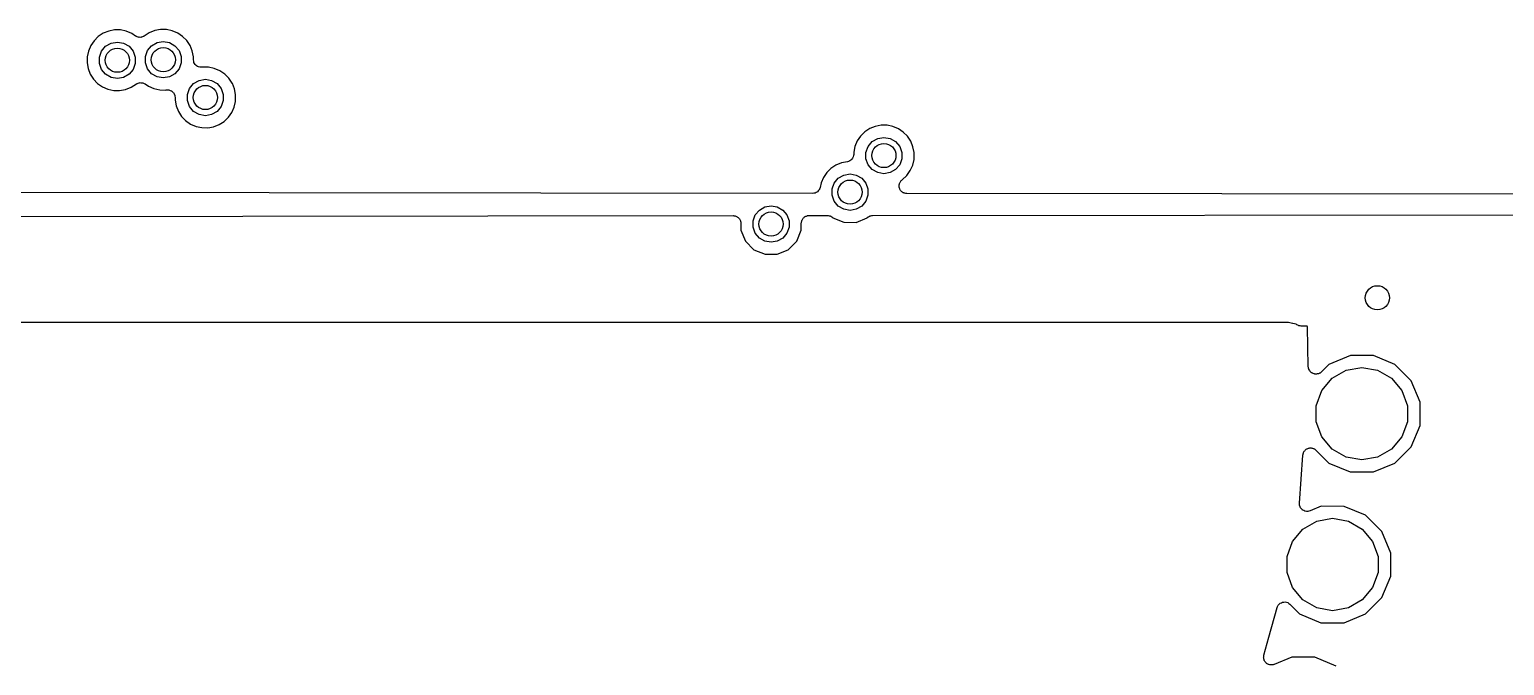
# Model space of a CAD drawing. Extents: x 83.8 to 170.2, y -169.8 to -83.8.
# Drawn here: x 125.22 to 149.61, y -132.36 to -121.84 of the extents above; entities that cross this region are included whole.
import ezdxf

# ---------------------------------------------------------------- set-up
doc = ezdxf.new("R2010")
doc.units = 0
doc.header["$MEASUREMENT"] = 0
doc.layers.add('BLACK', color=7, linetype='CONTINUOUS')

msp = doc.modelspace()

# ---------------------------------------------------------------- linework, layer by layer
at = {"layer": 'Black'}
for p, q in [((126.353, -121.961), (126.283, -122.03)), ((126.435, -121.908), (126.353, -121.961)), ((126.526, -121.871), (126.435, -121.908)), ((126.622, -121.853), (126.526, -121.871)), ((126.72, -121.853), (126.622, -121.853)), ((126.816, -121.873), (126.72, -121.853)), ((126.907, -121.911), (126.816, -121.873)), ((126.97, -121.954), (126.907, -121.911)), ((126.977, -121.957), (126.97, -121.954)), ((126.984, -121.962), (126.977, -121.957)), ((126.997, -121.966), (126.984, -121.962)), ((127.01, -121.972), (126.997, -121.966)), ((127.018, -121.972), (127.01, -121.972)), ((127.026, -121.975), (127.018, -121.972)), ((127.04, -121.974), (127.026, -121.975)), ((127.054, -121.975), (127.04, -121.974)), ((127.062, -121.973), (127.054, -121.975)), ((127.07, -121.972), (127.062, -121.973)), ((127.083, -121.967), (127.07, -121.972)), ((127.097, -121.963), (127.083, -121.967)), ((127.103, -121.958), (127.097, -121.963)), ((127.111, -121.955), (127.103, -121.958)), ((127.195, -121.9), (127.111, -121.955)), ((127.286, -121.863), (127.195, -121.9)), ((127.382, -121.845), (127.286, -121.863)), ((127.48, -121.845), (127.382, -121.845)), ((127.576, -121.865), (127.48, -121.845)), ((127.666, -121.903), (127.576, -121.865)), ((127.748, -121.958), (127.666, -121.903)), ((127.817, -122.027), (127.748, -121.958)), ((126.189, -122.201), (126.168, -122.297)), ((126.227, -122.111), (126.189, -122.201)), ((126.283, -122.03), (126.227, -122.111)), ((126.371, -122.301), (126.407, -122.202)), ((126.407, -122.202), (126.474, -122.122)), ((126.474, -122.122), (126.565, -122.07)), ((126.565, -122.07), (126.668, -122.052)), ((126.668, -122.052), (126.771, -122.07)), ((126.771, -122.07), (126.861, -122.122)), ((126.861, -122.122), (126.928, -122.202)), ((126.928, -122.202), (126.964, -122.301)), ((127.131, -122.293), (127.167, -122.194)), ((127.167, -122.194), (127.234, -122.114)), ((127.234, -122.114), (127.325, -122.062)), ((127.325, -122.062), (127.428, -122.044)), ((127.428, -122.044), (127.531, -122.062)), ((127.531, -122.062), (127.621, -122.114)), ((127.621, -122.114), (127.688, -122.194)), ((127.688, -122.194), (127.724, -122.293)), ((127.871, -122.109), (127.817, -122.027)), ((127.908, -122.2), (127.871, -122.109)), ((127.927, -122.295), (127.908, -122.2)), ((126.168, -122.297), (126.167, -122.395)), ((126.167, -122.395), (126.185, -122.491)), ((126.371, -122.405), (126.371, -122.301)), ((126.407, -122.504), (126.371, -122.405)), ((126.964, -122.405), (126.928, -122.504)), ((126.964, -122.301), (126.964, -122.405)), ((127.131, -122.397), (127.131, -122.293)), ((127.167, -122.496), (127.131, -122.397)), ((127.724, -122.397), (127.688, -122.496)), ((127.724, -122.293), (127.724, -122.397)), ((127.927, -122.342), (127.927, -122.295)), ((127.927, -122.344), (127.927, -122.342)), ((127.927, -122.346), (127.927, -122.344)), ((127.931, -122.366), (127.927, -122.346)), ((127.934, -122.386), (127.931, -122.366)), ((127.935, -122.387), (127.934, -122.386)), ((127.935, -122.389), (127.935, -122.387)), ((127.945, -122.407), (127.935, -122.389)), ((127.955, -122.424), (127.945, -122.407)), ((127.957, -122.425), (127.955, -122.424)), ((127.958, -122.427), (127.957, -122.425)), ((127.973, -122.44), (127.958, -122.427)), ((127.989, -122.453), (127.973, -122.44)), ((127.99, -122.454), (127.989, -122.453)), ((127.992, -122.455), (127.99, -122.454)), ((128.011, -122.462), (127.992, -122.455)), ((128.03, -122.469), (128.011, -122.462)), ((128.032, -122.469), (128.03, -122.469)), ((128.033, -122.469), (128.032, -122.469)), ((128.054, -122.469), (128.033, -122.469)), ((128.074, -122.469), (128.054, -122.469)), ((128.076, -122.469), (128.074, -122.469)), ((128.077, -122.469), (128.076, -122.469)), ((128.078, -122.469), (128.077, -122.469)), ((128.176, -122.469), (128.078, -122.469)), ((128.272, -122.489), (128.176, -122.469)), ((126.185, -122.491), (126.221, -122.583)), ((126.221, -122.583), (126.274, -122.665)), ((126.274, -122.665), (126.342, -122.736)), ((126.474, -122.584), (126.407, -122.504)), ((126.565, -122.636), (126.474, -122.584)), ((126.668, -122.654), (126.565, -122.636)), ((126.771, -122.636), (126.668, -122.654)), ((126.861, -122.584), (126.771, -122.636)), ((126.928, -122.504), (126.861, -122.584)), ((127.234, -122.576), (127.167, -122.496)), ((127.325, -122.628), (127.234, -122.576)), ((127.428, -122.646), (127.325, -122.628)), ((127.531, -122.628), (127.428, -122.646)), ((127.621, -122.576), (127.531, -122.628)), ((127.688, -122.496), (127.621, -122.576)), ((127.93, -122.738), (128.021, -122.686)), ((128.021, -122.686), (128.124, -122.668)), ((128.124, -122.668), (128.227, -122.686)), ((128.227, -122.686), (128.317, -122.738)), ((128.363, -122.527), (128.272, -122.489)), ((128.444, -122.582), (128.363, -122.527)), ((128.513, -122.651), (128.444, -122.582)), ((128.567, -122.733), (128.513, -122.651)), ((126.342, -122.736), (126.422, -122.792)), ((126.422, -122.792), (126.512, -122.831)), ((126.512, -122.831), (126.608, -122.852)), ((126.608, -122.852), (126.706, -122.854)), ((126.706, -122.854), (126.803, -122.837)), ((126.803, -122.837), (126.894, -122.801)), ((126.894, -122.801), (126.987, -122.742)), ((126.987, -122.742), (126.994, -122.739)), ((126.994, -122.739), (127.001, -122.735)), ((127.001, -122.735), (127.015, -122.731)), ((127.015, -122.731), (127.028, -122.726)), ((127.028, -122.726), (127.036, -122.725)), ((127.036, -122.725), (127.044, -122.723)), ((127.044, -122.723), (127.058, -122.724)), ((127.058, -122.724), (127.072, -122.724)), ((127.072, -122.724), (127.079, -122.726)), ((127.079, -122.726), (127.087, -122.727)), ((127.087, -122.727), (127.1, -122.733)), ((127.1, -122.733), (127.114, -122.737)), ((127.114, -122.737), (127.12, -122.742)), ((127.12, -122.742), (127.128, -122.745)), ((127.128, -122.745), (127.182, -122.784)), ((127.182, -122.784), (127.272, -122.823)), ((127.272, -122.823), (127.368, -122.844)), ((127.368, -122.844), (127.466, -122.846)), ((127.466, -122.846), (127.475, -122.844)), ((127.475, -122.844), (127.476, -122.844)), ((127.476, -122.844), (127.476, -122.844)), ((127.476, -122.844), (127.498, -122.844)), ((127.498, -122.844), (127.519, -122.844)), ((127.519, -122.844), (127.52, -122.845)), ((127.52, -122.845), (127.521, -122.845)), ((127.521, -122.845), (127.54, -122.852)), ((127.54, -122.852), (127.56, -122.859)), ((127.56, -122.859), (127.561, -122.86)), ((127.561, -122.86), (127.562, -122.86)), ((127.562, -122.86), (127.578, -122.874)), ((127.578, -122.874), (127.594, -122.888)), ((127.594, -122.888), (127.594, -122.889)), ((127.594, -122.889), (127.595, -122.889)), ((127.595, -122.889), (127.606, -122.908)), ((127.606, -122.908), (127.616, -122.926)), ((127.616, -122.926), (127.616, -122.927)), ((127.616, -122.927), (127.617, -122.928)), ((127.617, -122.928), (127.62, -122.949)), ((127.62, -122.949), (127.624, -122.969)), ((127.827, -122.917), (127.863, -122.818)), ((127.827, -123.021), (127.827, -122.917)), ((127.863, -122.818), (127.93, -122.738)), ((128.317, -122.738), (128.385, -122.818)), ((128.385, -122.818), (128.42, -122.917)), ((128.42, -122.917), (128.42, -123.021)), ((128.57, -122.74), (128.567, -122.733)), ((128.605, -122.824), (128.57, -122.74)), ((128.57, -122.74), (128.57, -122.74)), ((128.624, -122.919), (128.605, -122.824)), ((128.622, -123.033), (128.624, -122.919)), ((127.624, -122.971), (127.623, -123.011)), ((127.623, -123.011), (127.641, -123.107)), ((127.624, -122.969), (127.624, -122.97)), ((127.624, -122.97), (127.624, -122.971)), ((127.641, -123.107), (127.677, -123.199)), ((127.677, -123.199), (127.73, -123.281)), ((127.863, -123.119), (127.827, -123.021)), ((127.93, -123.2), (127.863, -123.119)), ((128.021, -123.252), (127.93, -123.2)), ((128.317, -123.2), (128.227, -123.252)), ((128.385, -123.119), (128.317, -123.2)), ((128.42, -123.021), (128.385, -123.119)), ((128.561, -123.217), (128.601, -123.128)), ((128.601, -123.128), (128.622, -123.033)), ((127.73, -123.281), (127.798, -123.352)), ((127.798, -123.352), (127.879, -123.408)), ((127.879, -123.408), (127.969, -123.447)), ((127.969, -123.447), (128.064, -123.468)), ((128.124, -123.27), (128.021, -123.252)), ((128.227, -123.252), (128.124, -123.27)), ((128.259, -123.453), (128.35, -123.417)), ((128.35, -123.417), (128.433, -123.365)), ((128.433, -123.365), (128.504, -123.297)), ((128.504, -123.297), (128.561, -123.217)), ((139.205, -123.447), (139.114, -123.484)), ((139.301, -123.429), (139.205, -123.447)), ((139.399, -123.429), (139.301, -123.429)), ((139.495, -123.449), (139.399, -123.429)), ((128.064, -123.468), (128.162, -123.47)), ((128.162, -123.47), (128.259, -123.453)), ((138.906, -123.687), (138.868, -123.777)), ((138.962, -123.606), (138.906, -123.687)), ((139.032, -123.537), (138.962, -123.606)), ((139.114, -123.484), (139.032, -123.537)), ((139.153, -123.698), (139.244, -123.646)), ((139.244, -123.646), (139.347, -123.628)), ((139.347, -123.628), (139.45, -123.646)), ((139.45, -123.646), (139.54, -123.698)), ((139.586, -123.487), (139.495, -123.449)), ((139.667, -123.542), (139.586, -123.487)), ((139.736, -123.611), (139.667, -123.542)), ((139.79, -123.693), (139.736, -123.611)), ((138.843, -123.93), (138.84, -123.95)), ((138.847, -123.91), (138.843, -123.93)), ((138.868, -123.777), (138.847, -123.873)), ((138.847, -123.873), (138.847, -123.91)), ((139.05, -123.877), (139.086, -123.778)), ((139.05, -123.981), (139.05, -123.877)), ((139.086, -123.778), (139.153, -123.698)), ((139.54, -123.698), (139.608, -123.778)), ((139.608, -123.778), (139.643, -123.877)), ((139.643, -123.877), (139.643, -123.981)), ((139.828, -123.784), (139.79, -123.693)), ((139.847, -123.879), (139.828, -123.784)), ((139.845, -123.993), (139.847, -123.879)), ((138.472, -124.142), (138.402, -124.211)), ((138.554, -124.088), (138.472, -124.142)), ((138.645, -124.052), (138.554, -124.088)), ((138.744, -124.033), (138.645, -124.052)), ((138.763, -124.026), (138.744, -124.033)), ((138.782, -124.019), (138.763, -124.026)), ((138.783, -124.018), (138.782, -124.019)), ((138.785, -124.017), (138.783, -124.018)), ((138.8, -124.004), (138.785, -124.017)), ((138.816, -123.991), (138.8, -124.004)), ((138.817, -123.989), (138.816, -123.991)), ((138.818, -123.988), (138.817, -123.989)), ((138.828, -123.971), (138.818, -123.988)), ((138.839, -123.953), (138.828, -123.971)), ((138.84, -123.95), (138.839, -123.951)), ((138.839, -123.951), (138.839, -123.953)), ((139.086, -124.08), (139.05, -123.981)), ((139.153, -124.16), (139.086, -124.08)), ((139.244, -124.212), (139.153, -124.16)), ((139.54, -124.16), (139.45, -124.212)), ((139.608, -124.08), (139.54, -124.16)), ((139.643, -123.981), (139.608, -124.08)), ((139.727, -124.257), (139.784, -124.177)), ((139.784, -124.177), (139.824, -124.088)), ((139.824, -124.088), (139.845, -123.993)), ((138.308, -124.382), (138.292, -124.456)), ((138.346, -124.292), (138.308, -124.382)), ((138.402, -124.211), (138.346, -124.292)), ((138.49, -124.481), (138.526, -124.383)), ((138.526, -124.383), (138.593, -124.303)), ((138.593, -124.303), (138.684, -124.251)), ((138.684, -124.251), (138.787, -124.232)), ((138.787, -124.232), (138.89, -124.251)), ((138.89, -124.251), (138.98, -124.303)), ((138.98, -124.303), (139.048, -124.383)), ((139.048, -124.383), (139.083, -124.481)), ((139.347, -124.23), (139.244, -124.212)), ((139.45, -124.212), (139.347, -124.23)), ((139.599, -124.437), (139.601, -124.423)), ((139.601, -124.409), (139.604, -124.401)), ((139.601, -124.423), (139.601, -124.409)), ((139.604, -124.401), (139.605, -124.393)), ((139.605, -124.393), (139.611, -124.381)), ((139.611, -124.381), (139.616, -124.368)), ((139.616, -124.368), (139.621, -124.361)), ((139.621, -124.361), (139.625, -124.354)), ((139.625, -124.354), (139.635, -124.344)), ((139.635, -124.344), (139.644, -124.334)), ((139.644, -124.334), (139.651, -124.33)), ((139.651, -124.33), (139.727, -124.257)), ((138.168, -124.557), (123.3, -124.54)), ((138.187, -124.553), (138.168, -124.557)), ((138.207, -124.55), (138.187, -124.553)), ((138.209, -124.549), (138.207, -124.55)), ((138.211, -124.549), (138.209, -124.549)), ((138.228, -124.539), (138.211, -124.549)), ((138.246, -124.53), (138.228, -124.539)), ((138.247, -124.528), (138.246, -124.53)), ((138.249, -124.527), (138.247, -124.528)), ((138.262, -124.512), (138.249, -124.527)), ((138.276, -124.497), (138.262, -124.512)), ((138.278, -124.493), (138.276, -124.495)), ((138.276, -124.495), (138.276, -124.497)), ((138.285, -124.474), (138.278, -124.493)), ((138.292, -124.456), (138.285, -124.474)), ((138.49, -124.586), (138.49, -124.481)), ((138.526, -124.684), (138.49, -124.586)), ((139.083, -124.586), (139.048, -124.684)), ((139.083, -124.481), (139.083, -124.586)), ((139.601, -124.445), (139.599, -124.437)), ((139.601, -124.453), (139.601, -124.445)), ((139.605, -124.466), (139.601, -124.453)), ((139.608, -124.48), (139.605, -124.466)), ((139.613, -124.487), (139.608, -124.48)), ((139.616, -124.495), (139.613, -124.487)), ((139.624, -124.505), (139.616, -124.495)), ((139.632, -124.517), (139.624, -124.505)), ((139.639, -124.522), (139.632, -124.517)), ((139.644, -124.528), (139.639, -124.522)), ((139.656, -124.535), (139.644, -124.528)), ((139.667, -124.544), (139.656, -124.535)), ((139.675, -124.546), (139.667, -124.544)), ((139.682, -124.551), (139.675, -124.546)), ((139.696, -124.553), (139.682, -124.551)), ((139.709, -124.557), (139.696, -124.553)), ((139.717, -124.557), (139.709, -124.557)), ((139.726, -124.558), (139.717, -124.557)), ((162.513, -124.583), (139.726, -124.558)), ((137.185, -125.01), (137.22, -124.911)), ((137.22, -124.911), (137.288, -124.831)), ((137.288, -124.831), (137.378, -124.779)), ((137.378, -124.779), (137.481, -124.761)), ((137.481, -124.761), (137.584, -124.779)), ((137.584, -124.779), (137.675, -124.831)), ((137.675, -124.831), (137.742, -124.911)), ((137.742, -124.911), (137.778, -125.01)), ((138.593, -124.764), (138.526, -124.684)), ((138.684, -124.817), (138.593, -124.764)), ((138.787, -124.835), (138.684, -124.817)), ((138.89, -124.817), (138.787, -124.835)), ((138.98, -124.764), (138.89, -124.817)), ((139.048, -124.684), (138.98, -124.764)), ((139.16, -124.92), (154.809, -124.902)), ((123.013, -124.938), (136.854, -124.922)), ((136.854, -124.922), (136.865, -124.924)), ((136.865, -124.924), (136.876, -124.924)), ((136.876, -124.924), (136.887, -124.928)), ((136.887, -124.928), (136.898, -124.93)), ((136.898, -124.93), (136.907, -124.936)), ((136.907, -124.936), (136.918, -124.94)), ((136.918, -124.94), (136.926, -124.947)), ((136.926, -124.947), (136.936, -124.952)), ((136.936, -124.952), (136.943, -124.961)), ((136.943, -124.961), (136.952, -124.968)), ((136.952, -124.968), (136.957, -124.977)), ((136.957, -124.977), (136.964, -124.986)), ((136.964, -124.986), (136.968, -124.996)), ((136.968, -124.996), (136.974, -125.006)), ((136.974, -125.006), (136.975, -125.017)), ((136.975, -125.017), (136.979, -125.027)), ((136.979, -125.027), (136.979, -125.039)), ((136.979, -125.039), (136.981, -125.05)), ((136.981, -125.05), (136.981, -125.161)), ((137.185, -125.114), (137.185, -125.01)), ((137.22, -125.212), (137.185, -125.114)), ((137.778, -125.114), (137.742, -125.212)), ((137.778, -125.01), (137.778, -125.114)), ((137.981, -125.048), (137.983, -125.037)), ((137.981, -125.162), (137.981, -125.048)), ((137.983, -125.026), (137.987, -125.016)), ((137.983, -125.037), (137.983, -125.026)), ((137.987, -125.016), (137.989, -125.005)), ((137.989, -125.005), (137.994, -124.995)), ((137.994, -124.995), (137.998, -124.985)), ((137.998, -124.985), (138.005, -124.976)), ((138.005, -124.976), (138.011, -124.966)), ((138.011, -124.966), (138.019, -124.959)), ((138.019, -124.959), (138.026, -124.951)), ((138.026, -124.951), (138.036, -124.945)), ((138.036, -124.945), (138.045, -124.938)), ((138.045, -124.938), (138.055, -124.934)), ((138.055, -124.934), (138.065, -124.929)), ((138.065, -124.929), (138.076, -124.927)), ((138.076, -124.927), (138.086, -124.923)), ((138.086, -124.923), (138.097, -124.923)), ((138.097, -124.923), (138.108, -124.921)), ((138.108, -124.921), (138.414, -124.921)), ((138.414, -124.921), (138.42, -124.922)), ((138.42, -124.922), (138.425, -124.921)), ((138.425, -124.921), (138.441, -124.925)), ((138.441, -124.925), (138.457, -124.928)), ((138.457, -124.928), (138.462, -124.931)), ((138.462, -124.931), (138.468, -124.933)), ((138.468, -124.933), (138.481, -124.942)), ((138.481, -124.942), (138.496, -124.95)), ((138.496, -124.95), (138.499, -124.955)), ((138.499, -124.955), (138.502, -124.957)), ((138.502, -124.957), (138.687, -125.033)), ((138.687, -125.033), (138.886, -125.034)), ((138.886, -125.034), (139.07, -124.958)), ((139.07, -124.957), (139.075, -124.954)), ((139.07, -124.958), (139.07, -124.957)), ((139.075, -124.954), (139.078, -124.95)), ((139.078, -124.95), (139.093, -124.941)), ((139.093, -124.941), (139.107, -124.932)), ((139.107, -124.932), (139.112, -124.93)), ((139.112, -124.93), (139.117, -124.928)), ((139.117, -124.928), (139.133, -124.925)), ((139.133, -124.925), (139.149, -124.92)), ((139.149, -124.92), (139.155, -124.921)), ((139.155, -124.921), (139.16, -124.92)), ((136.981, -125.161), (137.057, -125.345)), ((137.057, -125.345), (137.198, -125.486)), ((137.288, -125.293), (137.22, -125.212)), ((137.378, -125.345), (137.288, -125.293)), ((137.481, -125.363), (137.378, -125.345)), ((137.584, -125.345), (137.481, -125.363)), ((137.675, -125.293), (137.584, -125.345)), ((137.742, -125.212), (137.675, -125.293)), ((137.764, -125.486), (137.905, -125.345)), ((137.905, -125.345), (137.981, -125.162)), ((137.198, -125.486), (137.381, -125.562)), ((137.381, -125.562), (137.58, -125.562)), ((137.58, -125.562), (137.764, -125.486)), ((146.037, -126.692), (107.963, -126.692)), ((146.105, -126.706), (146.037, -126.692)), ((146.109, -126.706), (146.105, -126.706)), ((146.112, -126.707), (146.109, -126.706)), ((146.164, -126.717), (146.112, -126.707)), ((146.178, -126.727), (146.164, -126.717)), ((146.192, -126.733), (146.178, -126.727)), ((146.205, -126.741), (146.192, -126.733)), ((146.212, -126.742), (146.205, -126.741)), ((146.219, -126.745), (146.212, -126.742)), ((146.234, -126.746), (146.219, -126.745)), ((146.249, -126.748), (146.234, -126.746)), ((146.34, -126.748), (146.249, -126.748)), ((146.349, -126.75), (146.34, -126.748)), ((146.351, -126.761), (146.349, -126.75)), ((146.349, -126.75), (146.349, -126.75)), ((146.367, -127.42), (146.351, -126.761)), ((147.062, -127.236), (146.709, -127.382)), ((147.445, -127.236), (147.062, -127.236)), ((147.798, -127.383), (147.445, -127.236)), ((146.37, -127.434), (146.367, -127.42)), ((146.372, -127.449), (146.37, -127.434)), ((146.375, -127.456), (146.372, -127.449)), ((146.376, -127.463), (146.375, -127.456)), ((146.384, -127.476), (146.376, -127.463)), ((146.39, -127.489), (146.384, -127.476)), ((146.395, -127.494), (146.39, -127.489)), ((146.399, -127.5), (146.395, -127.494)), ((146.411, -127.51), (146.399, -127.5)), ((146.421, -127.52), (146.411, -127.51)), ((146.428, -127.524), (146.421, -127.52)), ((146.434, -127.528), (146.428, -127.524)), ((146.448, -127.533), (146.434, -127.528)), ((146.461, -127.539), (146.448, -127.533)), ((146.469, -127.54), (146.461, -127.539)), ((146.475, -127.542), (146.469, -127.54)), ((146.49, -127.542), (146.475, -127.542)), ((146.505, -127.543), (146.49, -127.542)), ((146.512, -127.541), (146.505, -127.543)), ((146.52, -127.541), (146.512, -127.541)), ((146.534, -127.536), (146.52, -127.541)), ((146.548, -127.532), (146.534, -127.536)), ((146.554, -127.528), (146.548, -127.532)), ((146.561, -127.525), (146.554, -127.528)), ((146.572, -127.515), (146.561, -127.525)), ((146.584, -127.506), (146.572, -127.515)), ((146.709, -127.382), (146.584, -127.506)), ((146.761, -127.612), (146.991, -127.479)), ((146.991, -127.479), (147.253, -127.433)), ((147.253, -127.433), (147.514, -127.479)), ((147.514, -127.479), (147.744, -127.612)), ((148.069, -127.654), (147.798, -127.383)), ((146.499, -128.065), (146.59, -127.816)), ((146.59, -127.816), (146.761, -127.612)), ((147.744, -127.612), (147.915, -127.816)), ((147.915, -127.816), (148.006, -128.065)), ((148.215, -128.008), (148.069, -127.654)), ((146.499, -128.331), (146.499, -128.065)), ((148.006, -128.065), (148.006, -128.331)), ((148.215, -128.39), (148.215, -128.008)), ((146.59, -128.581), (146.499, -128.331)), ((148.006, -128.331), (147.915, -128.581)), ((148.068, -128.744), (148.215, -128.39)), ((146.3, -128.817), (146.308, -128.81)), ((146.308, -128.81), (146.313, -128.801)), ((146.313, -128.801), (146.323, -128.794)), ((146.323, -128.794), (146.332, -128.786)), ((146.332, -128.786), (146.341, -128.781)), ((146.341, -128.781), (146.349, -128.776)), ((146.349, -128.776), (146.361, -128.772)), ((146.361, -128.772), (146.372, -128.767)), ((146.372, -128.767), (146.382, -128.766)), ((146.382, -128.766), (146.391, -128.763)), ((146.391, -128.763), (146.403, -128.764)), ((146.403, -128.764), (146.416, -128.763)), ((146.416, -128.763), (146.425, -128.766)), ((146.425, -128.766), (146.435, -128.767)), ((146.435, -128.767), (146.446, -128.772)), ((146.446, -128.772), (146.458, -128.775)), ((146.458, -128.775), (146.466, -128.78)), ((146.466, -128.78), (146.476, -128.785)), ((146.476, -128.785), (146.484, -128.793)), ((146.484, -128.793), (146.494, -128.8)), ((146.494, -128.8), (146.707, -129.013)), ((146.761, -128.784), (146.59, -128.581)), ((146.991, -128.917), (146.761, -128.784)), ((147.744, -128.784), (147.514, -128.917)), ((147.915, -128.581), (147.744, -128.784)), ((147.797, -129.014), (148.068, -128.744)), ((146.221, -129.678), (146.278, -128.881)), ((146.278, -128.881), (146.281, -128.869)), ((146.281, -128.869), (146.282, -128.857)), ((146.282, -128.857), (146.286, -128.848)), ((146.286, -128.848), (146.288, -128.838)), ((146.288, -128.838), (146.295, -128.828)), ((146.295, -128.828), (146.3, -128.817)), ((146.707, -129.013), (147.061, -129.16)), ((147.253, -128.963), (146.991, -128.917)), ((147.514, -128.917), (147.253, -128.963)), ((147.443, -129.16), (147.797, -129.014)), ((147.061, -129.16), (147.443, -129.16)), ((146.223, -129.696), (146.221, -129.678)), ((146.223, -129.714), (146.223, -129.696)), ((146.225, -129.718), (146.223, -129.714)), ((146.225, -129.722), (146.225, -129.718)), ((146.233, -129.738), (146.225, -129.722)), ((146.24, -129.755), (146.233, -129.738)), ((146.243, -129.758), (146.24, -129.755)), ((146.245, -129.762), (146.243, -129.758)), ((146.258, -129.774), (146.245, -129.762)), ((146.27, -129.788), (146.258, -129.774)), ((146.273, -129.79), (146.27, -129.788)), ((146.276, -129.792), (146.273, -129.79)), ((146.578, -129.729), (146.396, -129.804)), ((146.96, -129.73), (146.578, -129.729)), ((147.314, -129.876), (146.96, -129.73)), ((146.293, -129.8), (146.276, -129.792)), ((146.276, -130.106), (146.506, -129.973)), ((146.309, -129.808), (146.293, -129.8)), ((146.313, -129.809), (146.309, -129.808)), ((146.317, -129.81), (146.313, -129.809)), ((146.335, -129.812), (146.317, -129.81)), ((146.353, -129.814), (146.335, -129.812)), ((146.357, -129.813), (146.353, -129.814)), ((146.36, -129.813), (146.357, -129.813)), ((146.378, -129.808), (146.36, -129.813)), ((146.396, -129.804), (146.378, -129.808)), ((146.506, -129.973), (146.768, -129.927)), ((146.768, -129.927), (147.03, -129.973)), ((147.03, -129.973), (147.26, -130.106)), ((147.584, -130.147), (147.314, -129.876)), ((146.106, -130.309), (146.276, -130.106)), ((147.26, -130.106), (147.431, -130.309)), ((147.73, -130.501), (147.584, -130.147)), ((146.015, -130.559), (146.106, -130.309)), ((147.431, -130.309), (147.521, -130.559)), ((147.73, -130.884), (147.73, -130.501)), ((146.015, -130.824), (146.015, -130.559)), ((147.521, -130.559), (147.521, -130.824)), ((146.106, -131.074), (146.015, -130.824)), ((147.521, -130.824), (147.431, -131.074)), ((147.583, -131.237), (147.73, -130.884)), ((146.276, -131.278), (146.106, -131.074)), ((147.431, -131.074), (147.26, -131.278)), ((147.312, -131.508), (147.583, -131.237)), ((145.715, -131.894), (145.851, -131.403)), ((145.851, -131.403), (145.86, -131.383)), ((145.86, -131.383), (145.869, -131.364)), ((145.869, -131.364), (145.87, -131.363)), ((145.87, -131.363), (145.885, -131.348)), ((145.87, -131.363), (145.87, -131.363)), ((145.885, -131.348), (145.9, -131.333)), ((145.9, -131.333), (145.901, -131.332)), ((145.901, -131.332), (145.921, -131.323)), ((145.901, -131.332), (145.901, -131.332)), ((145.921, -131.323), (145.94, -131.314)), ((145.94, -131.314), (145.941, -131.314)), ((145.941, -131.314), (145.963, -131.312)), ((145.941, -131.314), (145.941, -131.314)), ((145.963, -131.312), (145.984, -131.31)), ((145.984, -131.31), (145.985, -131.31)), ((145.985, -131.31), (145.985, -131.31)), ((145.985, -131.31), (146.006, -131.316)), ((146.006, -131.316), (146.027, -131.322)), ((146.027, -131.322), (146.027, -131.322)), ((146.027, -131.322), (146.028, -131.322)), ((146.028, -131.322), (146.045, -131.334)), ((146.045, -131.334), (146.063, -131.347)), ((146.063, -131.347), (146.222, -131.507)), ((146.506, -131.41), (146.276, -131.278)), ((146.768, -131.456), (146.506, -131.41)), ((147.03, -131.41), (146.768, -131.456)), ((147.26, -131.278), (147.03, -131.41)), ((146.222, -131.507), (146.576, -131.653)), ((146.576, -131.653), (146.959, -131.654)), ((146.959, -131.654), (147.312, -131.508)), ((145.632, -132.191), (145.715, -131.894)), ((145.628, -132.235), (145.629, -132.222)), ((145.629, -132.208), (145.631, -132.2)), ((145.629, -132.222), (145.629, -132.208)), ((145.631, -132.2), (145.632, -132.191)), ((146.093, -132.223), (145.803, -132.342)), ((146.476, -132.223), (146.093, -132.223)), ((146.829, -132.37), (146.476, -132.223)), ((145.63, -132.244), (145.628, -132.235)), ((145.631, -132.252), (145.63, -132.244)), ((145.636, -132.265), (145.631, -132.252)), ((145.639, -132.278), (145.636, -132.265)), ((145.644, -132.285), (145.639, -132.278)), ((145.647, -132.293), (145.644, -132.285)), ((145.656, -132.303), (145.647, -132.293)), ((145.664, -132.314), (145.656, -132.303)), ((145.671, -132.319), (145.664, -132.314)), ((145.677, -132.326), (145.671, -132.319)), ((145.689, -132.332), (145.677, -132.326)), ((145.7, -132.34), (145.689, -132.332)), ((145.708, -132.342), (145.7, -132.34)), ((145.716, -132.346), (145.708, -132.342)), ((145.73, -132.348), (145.716, -132.346)), ((145.742, -132.352), (145.73, -132.348)), ((145.751, -132.351), (145.742, -132.352)), ((145.76, -132.352), (145.751, -132.351)), ((145.773, -132.349), (145.76, -132.352)), ((145.786, -132.348), (145.773, -132.349)), ((145.794, -132.344), (145.786, -132.348)), ((145.803, -132.342), (145.794, -132.344))]:
    msp.add_line(p, q, dxfattribs=at)
for centre in [(126.668, -122.353), (127.428, -122.345), (128.124, -122.969), (139.347, -123.929), (138.787, -124.534), (137.481, -125.062), (147.509, -126.281)]:
    msp.add_circle(centre, 0.2, dxfattribs=at)

doc.saveas('drawing.dxf')
